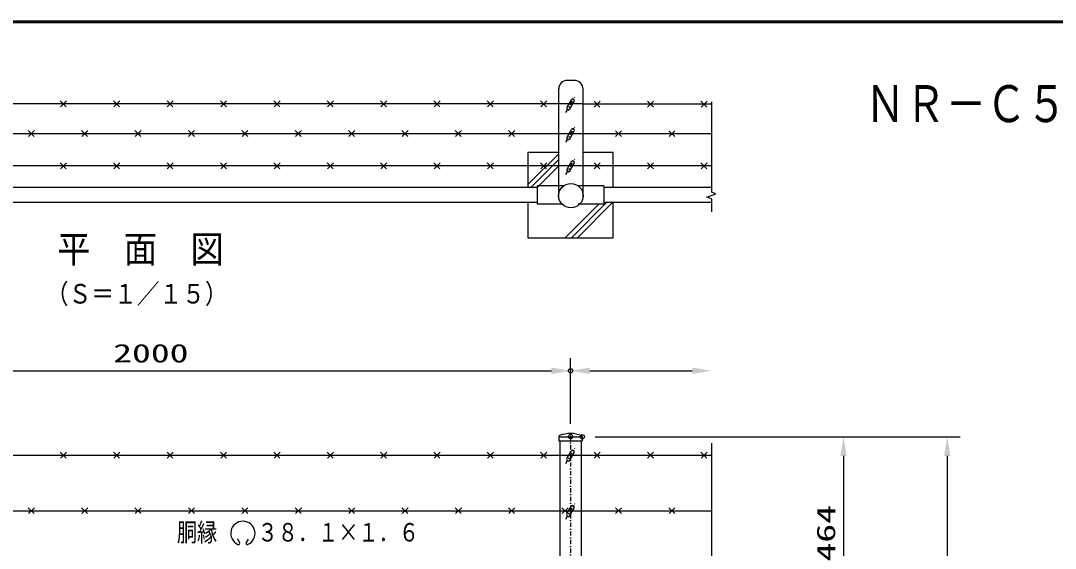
# Model space of a CAD drawing. Units: millimetres, scale not verified. Extents: x -4425 to 4425, y -3150 to 3150.
# Drawn here: x -2867 to -444, y 1689 to 2925 of the extents above; entities that cross this region are included whole.
import ezdxf
from ezdxf.enums import TextEntityAlignment as Align

# ---------------------------------------------------------------- set-up
doc = ezdxf.new("R2010")
doc.units = ezdxf.units.MM
doc.header["$LTSCALE"] = 20
doc.header["$PDMODE"] = 32
doc.header["$PDSIZE"] = 10
doc.linetypes.add('USER1', pattern=[1.01, 0.5, -0.25, 0.01, -0.25])
doc.linetypes.add('USER2', pattern=[0.1875, 0.125, -0.0625])
for name, color, linetype, lineweight in [('0-1_2', 7, 'Continuous', 25), ('0-2_1', 7, 'Continuous', 25), ('0-3_0', 7, 'Continuous', 25), ('0-4_CENTLN-LMEC0', 4, 'USER2', 25), ('0-8_10', 4, 'Continuous', 25), ('0-B_HATCH_-LMEC0', 7, 'Continuous', 25), ('0-E_WAKU', 7, 'Continuous', 25), ('1-0_D-TTL-TXT', 7, 'Continuous', 25)]:
    doc.layers.add(name, color=color, linetype=linetype, lineweight=lineweight)
doc.layers.add('0-9_DEFPOINTS', color=7, linetype='Continuous')
doc.styles.add('ＭＳ ゴシック', font='')
doc.styles.get('ＭＳ ゴシック').set_extended_font_data('MS Gothic')

# ---------------------------------------------------------------- blocks, each defined once
blk = doc.blocks.new('C44')
at = {"layer": '0-2_1'}
blk.add_line((57912.3, 116065.2), (57915.3, 116068.3), dxfattribs=at)
blk = doc.blocks.new('C81')
at = {"layer": '0-2_1'}
blk.add_line((57912.3, 116065.2), (57915.3, 116068.3), dxfattribs=at)

msp = doc.modelspace()

# ---------------------------------------------------------------- linework, layer by layer
at = {"layer": '0-1_2', "color": 1}
msp.add_line((-1579.39, 2010.65), (-1579.39, 2134.61), dxfattribs=at)
at = {"layer": '0-1_2', "color": 2}
msp.add_line((-1534.39, 2104.61), (-1294.39, 2104.61), dxfattribs=at)
for points in [[(-1534.39, 2112.11), (-1579.39, 2104.61), (-1534.39, 2097.11)], [(-1294.39, 2112.11), (-1249.39, 2104.61), (-1294.39, 2097.11)]]:
    msp.add_solid(points, dxfattribs=at)
at = {"layer": '0-2_1'}
for p, q in [((-1570.23, 2784.95), (-1587.04, 2784.95)), ((-1587.7, 2722.25), (-1577.57, 2739.79)), ((-1550.23, 2729.95), (-3578.64, 2729.95)), ((-2760.5, 2723.28), (-2774.5, 2737.28)), ((-2773.84, 2723.28), (-2759.85, 2737.28)), ((-2635.5, 2723.28), (-2649.5, 2737.28)), ((-2648.84, 2723.28), (-2634.85, 2737.28)), ((-2510.5, 2723.35), (-2524.5, 2737.35)), ((-2523.85, 2723.35), (-2509.85, 2737.35)), ((-2385.5, 2723.35), (-2399.5, 2737.35)), ((-2398.84, 2723.35), (-2384.85, 2737.35)), ((-2260.5, 2723.35), (-2274.5, 2737.35)), ((-2273.84, 2723.35), (-2259.85, 2737.35)), ((-2135.5, 2723.35), (-2149.5, 2737.35)), ((-2148.85, 2723.35), (-2134.85, 2737.35)), ((-2010.5, 2723.35), (-2024.5, 2737.35)), ((-2023.84, 2723.35), (-2009.85, 2737.35)), ((-1885.5, 2723.35), (-1899.5, 2737.35)), ((-1898.84, 2723.35), (-1884.85, 2737.35)), ((-1760.5, 2723.35), (-1774.5, 2737.35)), ((-1773.85, 2723.35), (-1759.85, 2737.35)), ((-1635.5, 2723.35), (-1649.5, 2737.35)), ((-1635.5, 2723.35), (-1649.5, 2737.35)), ((-1635.5, 2723.35), (-1649.5, 2737.35)), ((-1648.84, 2723.35), (-1634.85, 2737.35)), ((-1648.84, 2723.35), (-1634.85, 2737.35)), ((-1648.84, 2723.35), (-1634.85, 2737.35)), ((-1580.77, 2718.25), (-1570.65, 2735.79)), ((-1510.5, 2722.61), (-1524.5, 2736.61)), ((-1523.85, 2722.61), (-1509.85, 2736.61)), ((-1385.5, 2722.61), (-1399.5, 2736.61)), ((-1398.85, 2722.61), (-1384.85, 2736.61)), ((-1260.5, 2722.61), (-1274.5, 2736.61)), ((-1273.84, 2722.61), (-1259.85, 2736.61)), ((-2835.5, 2653.35), (-2849.5, 2667.35)), ((-2848.84, 2653.35), (-2834.85, 2667.35)), ((-2710.5, 2653.35), (-2724.5, 2667.35)), ((-2723.84, 2653.35), (-2709.85, 2667.35)), ((-2585.5, 2653.35), (-2599.5, 2667.35)), ((-2598.85, 2653.35), (-2584.85, 2667.35)), ((-2460.5, 2653.35), (-2474.5, 2667.35)), ((-2473.85, 2653.35), (-2459.85, 2667.35)), ((-2335.5, 2653.35), (-2349.5, 2667.35)), ((-2348.84, 2653.35), (-2334.85, 2667.35)), ((-2210.5, 2653.35), (-2224.5, 2667.35)), ((-2223.85, 2653.35), (-2209.85, 2667.35)), ((-2085.5, 2653.35), (-2099.5, 2667.35)), ((-2098.85, 2653.35), (-2084.85, 2667.35)), ((-2098.85, 2653.35), (-2084.85, 2667.35)), ((-1960.5, 2653.35), (-1974.5, 2667.35)), ((-1973.84, 2653.35), (-1959.85, 2667.35)), ((-1835.5, 2653.35), (-1849.5, 2667.35)), ((-1848.84, 2653.35), (-1834.85, 2667.35)), ((-1710.5, 2653.35), (-1724.5, 2667.35)), ((-1723.85, 2653.35), (-1709.85, 2667.35)), ((-1587.7, 2652.25), (-1577.57, 2669.79)), ((-1580.77, 2648.25), (-1570.65, 2665.79)), ((-1460.5, 2653.28), (-1474.5, 2667.28)), ((-1473.84, 2653.28), (-1459.85, 2667.28)), ((-1335.5, 2653.28), (-1349.5, 2667.28)), ((-1348.85, 2653.28), (-1334.85, 2667.28)), ((-1249.39, 2659.95), (-3578.64, 2659.95)), ((-1587.7, 2577.13), (-1577.57, 2594.67)), ((-1249.39, 2584.84), (-3578.64, 2584.84)), ((-2760.5, 2578.23), (-2774.5, 2592.23)), ((-2773.84, 2578.23), (-2759.85, 2592.23)), ((-2635.5, 2578.23), (-2649.5, 2592.23)), ((-2648.84, 2578.23), (-2634.85, 2592.23)), ((-2510.5, 2578.23), (-2524.5, 2592.23)), ((-2523.85, 2578.23), (-2509.85, 2592.23)), ((-2385.5, 2578.23), (-2399.5, 2592.23)), ((-2398.84, 2578.23), (-2384.85, 2592.23)), ((-2260.5, 2578.23), (-2274.5, 2592.23)), ((-2273.84, 2578.23), (-2259.85, 2592.23)), ((-2135.5, 2578.23), (-2149.5, 2592.23)), ((-2148.85, 2578.23), (-2134.85, 2592.23)), ((-2010.5, 2578.23), (-2024.5, 2592.23)), ((-2023.84, 2578.23), (-2009.85, 2592.23)), ((-1885.5, 2578.23), (-1899.5, 2592.23)), ((-1898.84, 2578.23), (-1884.85, 2592.23)), ((-1760.5, 2578.23), (-1774.5, 2592.23)), ((-1773.85, 2578.23), (-1759.85, 2592.23)), ((-1635.5, 2578.23), (-1649.5, 2592.23)), ((-1635.5, 2578.23), (-1649.5, 2592.23)), ((-1635.5, 2578.23), (-1649.5, 2592.23)), ((-1635.5, 2578.23), (-1649.5, 2592.23)), ((-1648.84, 2578.23), (-1634.85, 2592.23)), ((-1648.84, 2578.23), (-1634.85, 2592.23)), ((-1648.84, 2578.23), (-1634.85, 2592.23)), ((-1648.84, 2578.23), (-1634.85, 2592.23)), ((-1580.77, 2573.13), (-1570.65, 2590.67)), ((-1510.5, 2578.16), (-1524.5, 2592.16)), ((-1523.84, 2578.16), (-1509.85, 2592.16)), ((-1385.5, 2578.16), (-1399.5, 2592.16)), ((-1398.85, 2578.16), (-1384.85, 2592.16)), ((-1260.5, 2578.16), (-1274.5, 2592.16)), ((-1273.84, 2578.16), (-1259.85, 2592.16)), ((-1679.39, 2533.99), (-3479.39, 2533.99)), ((-1657.39, 2533.99), (-1679.39, 2533.99)), ((-1657.39, 2533.99), (-1679.39, 2533.99)), ((-1597.17, 2537.99), (-1657.39, 2537.99)), ((-1657.39, 2537.99), (-1657.39, 2533.99)), ((-1657.39, 2537.99), (-1657.39, 2533.99)), ((-1657.39, 2534.66), (-1654.06, 2537.99)), ((-1657.39, 2533.99), (-1657.39, 2498.99)), ((-1501.39, 2537.99), (-1561.61, 2537.99)), ((-1501.39, 2537.99), (-1501.39, 2533.99)), ((-1501.39, 2537.99), (-1501.39, 2533.99)), ((-1479.39, 2533.99), (-1501.39, 2533.99)), ((-1501.39, 2533.99), (-1501.39, 2498.99)), ((-1249.39, 2533.99), (-1479.39, 2533.99)), ((-1679.39, 2498.99), (-3479.39, 2498.99)), ((-1657.39, 2498.99), (-1679.39, 2498.99)), ((-1657.39, 2498.99), (-1679.39, 2498.99)), ((-1679.39, 2498.99), (-1679.39, 2416.49)), ((-1657.39, 2498.99), (-1657.39, 2494.99)), ((-1657.39, 2498.99), (-1657.39, 2494.99)), ((-1501.39, 2498.99), (-1501.39, 2494.99)), ((-1479.39, 2498.99), (-1501.39, 2498.99)), ((-1501.39, 2498.99), (-1501.39, 2494.99)), ((-1480.93, 2498.99), (-1479.39, 2500.53)), ((-1249.39, 2498.99), (-1479.39, 2498.99)), ((-1479.39, 2416.49), (-1479.39, 2498.99)), ((-1597.17, 2494.99), (-1657.39, 2494.99)), ((-1501.39, 2494.99), (-1561.61, 2494.99)), ((-1679.39, 2416.49), (-1479.39, 2416.49)), ((-1606.89, 1950.27), (-1606.89, 1940.65)), ((-1606.89, 1950.27), (-1606.89, 1940.65)), ((-1606.89, 1940.65), (-1551.89, 1940.65)), ((-1606.89, 1940.65), (-1551.89, 1940.65)), ((-1606.86, 1950.12), (-1551.94, 1950.12)), ((-1604.39, 1940.65), (-1604.39, 1487.81)), ((-1554.39, 1940.65), (-1554.39, 1487.81)), ((-1551.89, 1950.12), (-1551.89, 1940.65)), ((-1551.89, 1950.12), (-1551.89, 1940.65)), ((-1588.18, 1899.25), (-1578.05, 1916.79)), ((-3604.39, 1906.81), (-1249.39, 1906.82)), ((-3604.39, 1906.81), (-1249.39, 1906.82)), ((-2760.5, 1899.81), (-2774.5, 1913.81)), ((-2760.5, 1899.81), (-2774.5, 1913.81)), ((-2773.84, 1899.81), (-2759.85, 1913.81)), ((-2773.84, 1899.81), (-2759.85, 1913.81)), ((-2635.5, 1899.81), (-2649.5, 1913.81)), ((-2635.5, 1899.81), (-2649.5, 1913.81)), ((-2648.84, 1899.81), (-2634.85, 1913.81)), ((-2648.84, 1899.81), (-2634.85, 1913.81)), ((-2510.5, 1899.81), (-2524.5, 1913.81)), ((-2510.5, 1899.81), (-2524.5, 1913.81)), ((-2523.85, 1899.81), (-2509.85, 1913.81)), ((-2523.85, 1899.81), (-2509.85, 1913.81)), ((-2385.5, 1899.81), (-2399.5, 1913.81)), ((-2385.5, 1899.81), (-2399.5, 1913.81)), ((-2398.84, 1899.81), (-2384.85, 1913.81)), ((-2398.84, 1899.81), (-2384.85, 1913.81)), ((-2260.5, 1899.81), (-2274.5, 1913.81)), ((-2260.5, 1899.81), (-2274.5, 1913.81)), ((-2273.84, 1899.81), (-2259.85, 1913.81)), ((-2273.84, 1899.81), (-2259.85, 1913.81)), ((-2135.5, 1899.81), (-2149.5, 1913.81)), ((-2135.5, 1899.81), (-2149.5, 1913.81)), ((-2148.85, 1899.81), (-2134.85, 1913.81)), ((-2148.85, 1899.81), (-2134.85, 1913.81)), ((-2010.5, 1899.81), (-2024.5, 1913.81)), ((-2010.5, 1899.81), (-2024.5, 1913.81)), ((-2023.84, 1899.81), (-2009.85, 1913.81)), ((-2023.84, 1899.81), (-2009.85, 1913.81)), ((-1885.5, 1899.81), (-1899.5, 1913.81)), ((-1885.5, 1899.81), (-1899.5, 1913.81)), ((-1898.84, 1899.81), (-1884.85, 1913.81)), ((-1898.84, 1899.81), (-1884.85, 1913.81)), ((-1760.5, 1899.81), (-1774.5, 1913.81)), ((-1760.5, 1899.81), (-1774.5, 1913.81)), ((-1773.85, 1899.81), (-1759.85, 1913.81)), ((-1773.85, 1899.81), (-1759.85, 1913.81)), ((-1635.5, 1899.81), (-1649.5, 1913.81)), ((-1635.5, 1899.81), (-1649.5, 1913.81)), ((-1635.5, 1899.81), (-1649.5, 1913.81)), ((-1635.5, 1899.81), (-1649.5, 1913.81)), ((-1648.84, 1899.81), (-1634.85, 1913.81)), ((-1648.84, 1899.81), (-1634.85, 1913.81)), ((-1648.84, 1899.81), (-1634.85, 1913.81)), ((-1648.84, 1899.81), (-1634.85, 1913.81)), ((-1581.25, 1895.25), (-1571.13, 1912.79)), ((-1510.5, 1899.81), (-1524.5, 1913.81)), ((-1510.5, 1899.81), (-1524.5, 1913.81)), ((-1523.84, 1899.81), (-1509.85, 1913.81)), ((-1523.84, 1899.81), (-1509.85, 1913.81)), ((-1385.5, 1899.81), (-1399.5, 1913.81)), ((-1385.5, 1899.81), (-1399.5, 1913.81)), ((-1398.85, 1899.81), (-1384.85, 1913.81)), ((-1398.85, 1899.81), (-1384.85, 1913.81)), ((-1260.5, 1899.81), (-1274.5, 1913.81)), ((-1260.5, 1899.81), (-1274.5, 1913.81)), ((-1273.84, 1899.81), (-1259.85, 1913.81)), ((-1273.84, 1899.81), (-1259.85, 1913.81)), ((-3604.39, 1776.91), (-1249.39, 1776.91)), ((-2835.5, 1769.91), (-2849.5, 1783.91)), ((-2835.5, 1769.91), (-2849.5, 1783.91)), ((-2848.84, 1769.91), (-2834.85, 1783.91)), ((-2848.84, 1769.91), (-2834.85, 1783.91)), ((-2710.5, 1769.91), (-2724.5, 1783.91)), ((-2710.5, 1769.91), (-2724.5, 1783.91)), ((-2723.84, 1769.91), (-2709.85, 1783.91)), ((-2723.84, 1769.91), (-2709.85, 1783.91)), ((-2585.5, 1769.91), (-2599.5, 1783.91)), ((-2585.5, 1769.91), (-2599.5, 1783.91)), ((-2598.85, 1769.91), (-2584.85, 1783.91)), ((-2598.85, 1769.91), (-2584.85, 1783.91)), ((-2460.5, 1769.91), (-2474.5, 1783.91)), ((-2460.5, 1769.91), (-2474.5, 1783.91)), ((-2473.85, 1769.91), (-2459.85, 1783.91)), ((-2473.85, 1769.91), (-2459.85, 1783.91)), ((-2335.5, 1769.91), (-2349.5, 1783.91)), ((-2335.5, 1769.91), (-2349.5, 1783.91)), ((-2348.84, 1769.91), (-2334.85, 1783.91)), ((-2348.84, 1769.91), (-2334.85, 1783.91)), ((-2210.5, 1769.91), (-2224.5, 1783.91)), ((-2210.5, 1769.91), (-2224.5, 1783.91)), ((-2223.85, 1769.91), (-2209.85, 1783.91)), ((-2223.85, 1769.91), (-2209.85, 1783.91)), ((-2085.5, 1769.91), (-2099.5, 1783.91)), ((-2085.5, 1769.91), (-2099.5, 1783.91)), ((-2098.85, 1769.91), (-2084.85, 1783.91)), ((-2098.85, 1769.91), (-2084.85, 1783.91)), ((-1960.5, 1769.91), (-1974.5, 1783.91)), ((-1960.5, 1769.91), (-1974.5, 1783.91)), ((-1973.84, 1769.91), (-1959.85, 1783.91)), ((-1973.84, 1769.91), (-1959.85, 1783.91)), ((-1835.5, 1769.91), (-1849.5, 1783.91)), ((-1835.5, 1769.91), (-1849.5, 1783.91)), ((-1848.84, 1769.91), (-1834.85, 1783.91)), ((-1848.84, 1769.91), (-1834.85, 1783.91)), ((-1710.5, 1769.91), (-1724.5, 1783.91)), ((-1710.5, 1769.91), (-1724.5, 1783.91)), ((-1723.85, 1769.91), (-1709.85, 1783.91)), ((-1723.85, 1769.91), (-1709.85, 1783.91)), ((-1585.5, 1769.91), (-1599.5, 1783.91)), ((-1585.5, 1769.91), (-1599.5, 1783.91)), ((-1598.85, 1769.91), (-1584.85, 1783.91)), ((-1598.85, 1769.91), (-1584.85, 1783.91)), ((-1588.18, 1769.35), (-1578.05, 1786.89)), ((-1581.25, 1765.35), (-1571.13, 1782.89)), ((-1460.5, 1769.91), (-1474.5, 1783.91)), ((-1460.5, 1769.91), (-1474.5, 1783.91)), ((-1473.84, 1769.91), (-1459.85, 1783.91)), ((-1473.84, 1769.91), (-1459.85, 1783.91)), ((-1335.5, 1769.91), (-1349.5, 1783.91)), ((-1335.5, 1769.91), (-1349.5, 1783.91)), ((-1348.85, 1769.91), (-1334.85, 1783.91)), ((-1348.85, 1769.91), (-1334.85, 1783.91))]:
    msp.add_line(p, q, dxfattribs=at)
at = {"layer": '0-2_1', "color": 4, "linetype": 'USER1'}
for p, q in [((-1590.11, 2710.07), (-1569.2, 2746.3)), ((-1590.12, 2640.07), (-1569.2, 2676.3)), ((-1590.12, 2564.95), (-1569.2, 2601.18)), ((-1590.12, 2564.95), (-1569.2, 2601.18)), ((-1590.59, 1887.07), (-1569.68, 1923.3)), ((-1590.59, 1887.07), (-1569.68, 1923.3)), ((-1590.59, 1757.17), (-1569.68, 1793.4)), ((-1590.59, 1757.17), (-1569.68, 1793.4))]:
    msp.add_line(p, q, dxfattribs=at)
at = {"layer": '0-2_1', "color": 4}
for p, q in [((-1249.39, 2734.72), (-1249.39, 2522.85)), ((-1679.39, 2540.95), (-1607.04, 2613.3)), ((-1672.09, 2534.31), (-1607.04, 2599.37)), ((-1654.06, 2537.99), (-1607.04, 2585.01)), ((-1658.06, 2533.99), (-1657.39, 2534.66)), ((-1679.39, 2498.52), (-1678.92, 2498.99)), ((-1577.57, 2416.49), (-1495.07, 2498.99)), ((-1563.43, 2416.49), (-1480.93, 2498.99)), ((-1249.39, 2507.46), (-1259.96, 2511.3)), ((-1249.39, 2507.46), (-1249.39, 2477.23)), ((-1591.71, 2416.49), (-1513.21, 2494.99)), ((-1249.39, 1935.31), (-1249.39, 1188.31)), ((-1249.39, 1935.31), (-1249.39, 1188.31)), ((-2354.33, 1700.93), (-2358.92, 1710.77)), ((-2354.33, 1700.93), (-2358.92, 1710.77)), ((-2339.23, 1700.91), (-2333.8, 1710.32)), ((-2339.23, 1700.91), (-2333.8, 1710.32))]:
    msp.add_line(p, q, dxfattribs=at)
at = {"layer": '0-2_1'}
for points in [[(-1607.04, 2616.49), (-1679.39, 2616.49), (-1679.39, 2533.99)], [(-1479.39, 2533.99), (-1479.39, 2616.49), (-1550.23, 2616.49)]]:
    msp.add_lwpolyline(points, dxfattribs=at)
at = {"layer": '0-2_1', "color": 4}
msp.add_lwpolyline([(-1259.96, 2511.3), (-1238.82, 2519), (-1249.39, 2522.85)], dxfattribs=at)
at = {"layer": '0-2_1'}
for centre, radius, start, end in [((-1574.11, 2737.79), 4, 329.99896, 150.00134), ((-1584.18, 2720.22), 4, 150.00075, 330.00036), ((-1574.11, 2667.79), 4, 329.99896, 150.00134), ((-1584.18, 2650.22), 4, 150.00075, 330.00036), ((-1574.11, 2592.67), 4, 329.99896, 150.00134), ((-1584.18, 2575.1), 4, 150.00075, 330.00036), ((-1603.89, 1950.27), 3, 110.47168, 180), ((-1603.89, 1950.27), 3, 110.47168, 180), ((-1579.58, 1885.16), 72.49, 69.18331, 110.47173), ((-1579.58, 1885.16), 72.49, 69.18331, 110.47173), ((-1554.89, 1950.12), 3, 0, 69.18335), ((-1554.89, 1950.12), 3, 0, 69.18335), ((-1574.59, 1914.79), 4, 329.99896, 150.00134), ((-1584.66, 1897.22), 4, 150.00075, 330.00036), ((-1584.66, 1767.32), 4, 150.00075, 330.00036), ((-1574.59, 1784.89), 4, 329.99896, 150.00134)]:
    msp.add_arc(centre, radius, start, end, dxfattribs=at)
at = {"layer": '0-2_1', "color": 4}
for centre, radius, start, end in [((-2346.78, 1723.58), 28.5, 292.92895, 245.65735), ((-2346.78, 1723.58), 28.5, 292.92895, 245.65735), ((-2357.28, 1700.37), 3, 245.55066, 10.6575), ((-2357.28, 1700.37), 3, 245.55066, 10.6575), ((-2336.28, 1700.36), 3, 169.34241, 276.63708), ((-2336.28, 1700.36), 3, 169.34241, 276.63708)]:
    msp.add_arc(centre, radius, start, end, dxfattribs=at)
at = {"layer": '0-3_0'}
for p, q in [((-1607.04, 2510.58), (-1607.04, 2764.95)), ((-1550.23, 2510.58), (-1550.23, 2764.95)), ((-1550.23, 2729.95), (-1249.39, 2729.95))]:
    msp.add_line(p, q, dxfattribs=at)
at = {"layer": '0-3_0', "color": 1}
for p, q in [((-1579.39, 1980.65), (-1579.39, 2134.61)), ((-1521.89, 1950.12), (-667.27, 1950.12))]:
    msp.add_line(p, q, dxfattribs=at)
at = {"layer": '0-3_0', "color": 2}
for p, q in [((-3534.39, 2104.61), (-1624.39, 2104.61)), ((-697.27, 1905.12), (-697.27, -269.69))]:
    msp.add_line(p, q, dxfattribs=at)
at = {"layer": '0-3_0'}
msp.add_circle((-1578.64, 2514.95), 28.65, dxfattribs=at)
at = {"layer": '0-3_0', "color": 2}
for points in [[(-1624.39, 2112.11), (-1579.39, 2104.61), (-1624.39, 2097.11)], [(-704.77, 1905.12), (-697.27, 1950.12), (-689.77, 1905.12)]]:
    msp.add_solid(points, dxfattribs=at)
at = {"layer": '0-4_CENTLN-LMEC0', "color": 1, "linetype": 'Continuous'}
msp.add_line((-1521.89, 1950.12), (-910.05, 1950.12), dxfattribs=at)
at = {"layer": '0-4_CENTLN-LMEC0', "color": 2, "linetype": 'Continuous'}
msp.add_line((-940.05, 1905.12), (-940.05, 1530.31), dxfattribs=at)
at = {"layer": '0-4_CENTLN-LMEC0', "color": 2}
msp.add_solid([(-947.55, 1905.12), (-940.05, 1950.12), (-932.55, 1905.12)], dxfattribs=at)
at = {"layer": '0-8_10', "linetype": 'USER1'}
msp.add_line((-1579.39, 1950.65), (-1579.39, -686.64), dxfattribs=at)
at = {"layer": '0-9_DEFPOINTS'}
for p in [(-1579.39, 2104.61), (-1579.39, 1950.65), (-1551.89, 1950.12)]:
    msp.add_point(p, dxfattribs=at)
at = {"layer": '0-B_HATCH_-LMEC0'}
for centre, start, end in [((-1587.04, 2764.95), 90.00001, 180), ((-1570.23, 2764.95), 0, 90.00001)]:
    msp.add_arc(centre, 20, start, end, dxfattribs=at)
at = {"layer": '0-E_WAKU'}
msp.add_line((-4048, 2923), (4198, 2923), dxfattribs=at)
msp.add_lwpolyline([(-4050, 2925), (4200, 2925), (4200, -2925), (-4050, -2925)], close=True, dxfattribs=at)
msp.add_lwpolyline([(-4046, -2921), (-4046, 2921), (4196, 2921)], dxfattribs=at)

# ---------------------------------------------------------------- block references
at = {"layer": '0-3_0', "xscale": 0.05, "yscale": 0.05}
for name in ['C44', 'C81']:
    msp.add_blockref(name, (-4575, -3186.28), dxfattribs=at)

# ---------------------------------------------------------------- texts
at = {"layer": '0-2_1', "color": 4, "style": 'ＭＳ ゴシック'}
for s, height, width, p in [('平\u3000面\u3000図', 63.64, 0.9, (-2781.89, 2338.79)), ('（Ｓ＝１／１５）', 45.89, 0.85, (-2808.14, 2248.45)), ('胴縁\u3000\u3000３８．１×１．６', 43.3, 0.8, (-2501.35, 1691.65))]:
    msp.add_text(s, height=height, dxfattribs=dict(at, width=width)).set_placement(p, align=Align.BOTTOM_LEFT)
at = {"layer": '0-3_0', "color": 3, "style": 'ＭＳ ゴシック', "width": 1.5}
msp.add_text('2000', height=43.26, dxfattribs=at).set_placement((-2650.64, 2111.29), align=Align.BOTTOM_LEFT)
at = {"layer": '0-4_CENTLN-LMEC0', "color": 3, "style": 'ＭＳ ゴシック', "width": 1.5}
msp.add_text('464', height=43.26, rotation=90, dxfattribs=at).set_placement((-946.72, 1657.71), align=Align.BOTTOM_LEFT)
at = {"layer": '1-0_D-TTL-TXT', "style": 'ＭＳ ゴシック', "width": 0.8}
msp.add_text('ＮＲ－Ｃ５ＰＥＴ型 Ｈ１８００', height=86.59, dxfattribs=at).set_placement((-889.81, 2661.34), align=Align.BOTTOM_LEFT)

doc.saveas('drawing.dxf')
